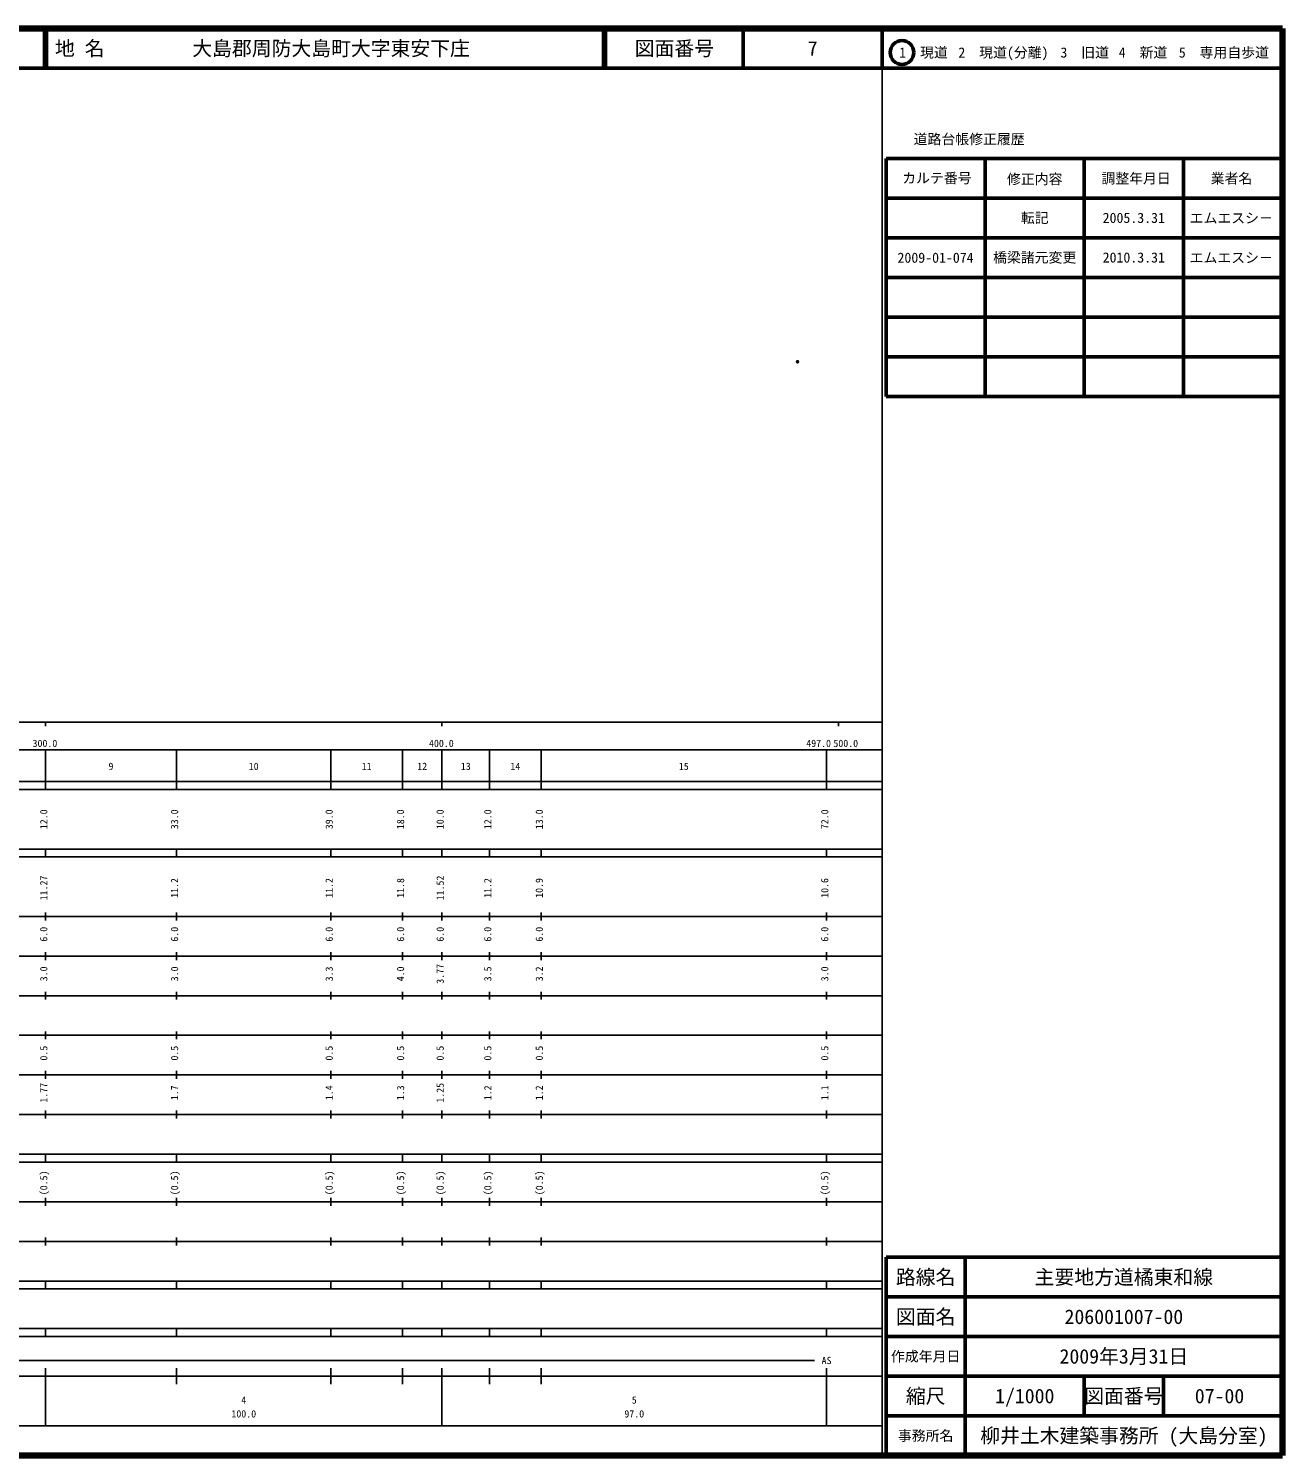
# Model space of a CAD drawing. Units: millimetres on the paper. Extents: x 40 to 680, y 20 to 380.
# Drawn here: x 363.7 to 680, y 20 to 380 of the extents above; entities that cross this region are included whole.
import ezdxf
from ezdxf.enums import TextEntityAlignment as Align

# ---------------------------------------------------------------- set-up
doc = ezdxf.new("R2010")
doc.units = ezdxf.units.MM
doc.header["$PDMODE"] = 32
doc.header["$PDSIZE"] = 0.5
doc.layers.add('M-OTRS', color=6, linetype='Continuous')
doc.layers.add('M-TTL-TXT', color=7, linetype='Continuous')
for name, color, linetype, lineweight in [('M-TTL', 2, 'Continuous', 140), ('M-TTL-BAND', 7, 'Continuous', 25), ('M-TTL-FRAM', 2, 'Continuous', 50), ('M-TTL-LINE', 7, 'Continuous', 50)]:
    doc.layers.add(name, color=color, linetype=linetype, lineweight=lineweight)
doc.styles.add('ＭＳ ゴシック', font='')
doc.styles.get('ＭＳ ゴシック').set_extended_font_data('MS Gothic')

msp = doc.modelspace()

# ---------------------------------------------------------------- linework, layer by layer
at = {"layer": 'M-OTRS'}
msp.add_point((557.687, 295.951), dxfattribs=at)
at = {"layer": 'M-TTL'}
for p, q in [((680, 380), (40, 380)), ((680, 20), (680, 380)), ((40, 20), (680, 20))]:
    msp.add_line(p, q, dxfattribs=at)
at = {"layer": 'M-TTL-BAND'}
for p, q in [((579, 20), (579, 370)), ((40, 205), (579, 205)), ((368, 205), (368, 204)), ((468, 205), (468, 204)), ((568, 205), (568, 204)), ((68, 198), (579, 198)), ((368, 188), (368, 198)), ((401, 188), (401, 198)), ((440, 188), (440, 198)), ((458, 188), (458, 198)), ((468, 188), (468, 198)), ((480, 188), (480, 198)), ((493, 188), (493, 198)), ((565, 188), (565, 198)), ((40, 190), (579, 190)), ((40, 188), (579, 188)), ((40, 173), (579, 173)), ((368, 171), (368, 173)), ((401, 171), (401, 173)), ((440, 171), (440, 173)), ((458, 171), (458, 173)), ((468, 171), (468, 173)), ((480, 171), (480, 173)), ((493, 171), (493, 173)), ((565, 171), (565, 173)), ((40, 171), (579, 171)), ((40, 156), (579, 156)), ((368, 155), (368, 157)), ((401, 155), (401, 157)), ((440, 155), (440, 157)), ((458, 155), (458, 157)), ((468, 155), (468, 157)), ((480, 155), (480, 157)), ((493, 155), (493, 157)), ((565, 155), (565, 157)), ((46, 146), (579, 146)), ((368, 145), (368, 147)), ((401, 145), (401, 147)), ((440, 145), (440, 147)), ((458, 145), (458, 147)), ((468, 145), (468, 147)), ((480, 145), (480, 147)), ((493, 145), (493, 147)), ((565, 145), (565, 147)), ((368, 135), (368, 137)), ((401, 135), (401, 137)), ((440, 135), (440, 137)), ((458, 135), (458, 137)), ((468, 135), (468, 137)), ((480, 135), (480, 137)), ((493, 135), (493, 137)), ((565, 135), (565, 137)), ((52, 136), (579, 136)), ((46, 126), (579, 126)), ((368, 125), (368, 127)), ((401, 125), (401, 127)), ((440, 125), (440, 127)), ((458, 125), (458, 127)), ((468, 125), (468, 127)), ((480, 125), (480, 127)), ((493, 125), (493, 127)), ((565, 125), (565, 127)), ((52, 116), (579, 116)), ((368, 115), (368, 117)), ((401, 115), (401, 117)), ((440, 115), (440, 117)), ((458, 115), (458, 117)), ((468, 115), (468, 117)), ((480, 115), (480, 117)), ((493, 115), (493, 117)), ((565, 115), (565, 117)), ((46, 106), (579, 106)), ((368, 105), (368, 107)), ((401, 105), (401, 107)), ((440, 105), (440, 107)), ((458, 105), (458, 107)), ((468, 105), (468, 107)), ((480, 105), (480, 107)), ((493, 105), (493, 107)), ((565, 105), (565, 107)), ((40, 96), (579, 96)), ((40, 94), (579, 94)), ((368, 94), (368, 96)), ((401, 94), (401, 96)), ((440, 94), (440, 96)), ((458, 94), (458, 96)), ((468, 94), (468, 96)), ((480, 94), (480, 96)), ((493, 94), (493, 96)), ((565, 94), (565, 96)), ((49, 84), (579, 84)), ((368, 83), (368, 85)), ((401, 83), (401, 85)), ((440, 83), (440, 85)), ((458, 83), (458, 85)), ((468, 83), (468, 85)), ((480, 83), (480, 85)), ((493, 83), (493, 85)), ((565, 83), (565, 85)), ((40, 74), (579, 74)), ((368, 73), (368, 75)), ((401, 73), (401, 75)), ((440, 73), (440, 75)), ((458, 73), (458, 75)), ((468, 73), (468, 75)), ((480, 73), (480, 75)), ((493, 73), (493, 75)), ((565, 73), (565, 75)), ((40, 64), (579, 64)), ((40, 62), (579, 62)), ((368, 62), (368, 64)), ((401, 62), (401, 64)), ((440, 62), (440, 64)), ((458, 62), (458, 64)), ((468, 62), (468, 64)), ((480, 62), (480, 64)), ((493, 62), (493, 64)), ((565, 62), (565, 64)), ((40, 52), (579, 52)), ((368, 50), (368, 52)), ((401, 50), (401, 52)), ((440, 50), (440, 52)), ((458, 50), (458, 52)), ((468, 50), (468, 52)), ((480, 50), (480, 52)), ((493, 50), (493, 52)), ((565, 50), (565, 52)), ((40, 50), (579, 50)), ((71, 44), (562, 44)), ((40, 40), (579, 40)), ((368, 27.5), (368, 42)), ((401, 38), (401, 42)), ((440, 38), (440, 42)), ((458, 38), (458, 42)), ((468, 27.5), (468, 42)), ((480, 38), (480, 42)), ((493, 38), (493, 42)), ((565, 27.5), (565, 42)), ((68, 27.5), (579, 27.5))]:
    msp.add_line(p, q, dxfattribs=at)
at = {"layer": 'M-TTL-FRAM'}
for p, q in [((580, 347.197), (580, 287.197)), ((580, 347.197), (680, 347.197)), ((580, 287.197), (680, 287.197)), ((680, 70), (580, 70)), ((580, 70), (580, 20))]:
    msp.add_line(p, q, dxfattribs=at)
at = {"layer": 'M-TTL-LINE'}
for p, q in [((367.75, 380), (367.75, 370)), ((368.25, 380), (368.25, 370)), ((508.747, 380), (508.747, 370)), ((509.247, 380), (509.247, 370)), ((543.997, 380), (543.997, 370)), ((579, 380), (579, 370)), ((40, 370), (680, 370)), ((605, 347.197), (605, 287.197)), ((630, 347.197), (630, 287.197)), ((655, 347.197), (655, 287.197)), ((580, 337.197), (680, 337.197)), ((580, 327.197), (680, 327.197)), ((580, 317.197), (680, 317.197)), ((580, 307.197), (680, 307.197)), ((580, 297.197), (680, 297.197)), ((600, 70), (600, 20)), ((680, 60), (580, 60)), ((680, 50), (580, 50)), ((680, 40), (580, 40)), ((630, 40), (630, 30)), ((650, 40), (650, 30)), ((680, 30), (580, 30))]:
    msp.add_line(p, q, dxfattribs=at)
msp.add_circle((584.031, 373.958), 3, dxfattribs=at)

# ---------------------------------------------------------------- texts
at = {"layer": 'M-TTL-BAND', "style": 'ＭＳ ゴシック'}
for s, p in [('300.0', (367.844, 198.195)), ('400.0', (467.844, 198.195)), ('497.0', (563, 198.195)), ('500.0', (569.844, 198.195)), ('9', (384.5, 192.405)), ('10', (420.5, 192.405)), ('11', (449, 192.405)), ('12', (463, 192.405)), ('13', (474, 192.405)), ('14', (486.5, 192.405)), ('15', (529, 192.405)), ('AS', (565, 42.5)), ('4', (418, 32.523)), ('5', (516.5, 32.523)), ('100.0', (418, 29.033)), ('97.0', (516.5, 29.033))]:
    msp.add_text(s, height=1.833, dxfattribs=at).set_placement(p, align=Align.BOTTOM_CENTER)
for s, p in [('12.0', (369, 180.5)), ('33.0', (402, 180.5)), ('39.0', (441, 180.5)), ('18.0', (459, 180.5)), ('10.0', (469, 180.5)), ('12.0', (481, 180.5)), ('13.0', (494, 180.5)), ('72.0', (566, 180.5)), ('11.27', (369, 163.174)), ('11.52', (469, 163.174)), ('11.2', (402, 163.174)), ('11.2', (441, 163.174)), ('11.8', (459, 163.174)), ('11.2', (481, 163.174)), ('10.9', (494, 163.174)), ('10.6', (566, 163.174)), ('6.0', (369, 151.5)), ('6.0', (402, 151.5)), ('6.0', (441, 151.5)), ('6.0', (459, 151.5)), ('6.0', (469, 151.5)), ('6.0', (481, 151.5)), ('6.0', (494, 151.5)), ('6.0', (566, 151.5)), ('3.0', (369, 141.5)), ('3.0', (402, 141.5)), ('3.3', (441, 141.5)), ('4.0', (459, 141.5)), ('3.77', (469, 141.5)), ('3.5', (481, 141.5)), ('3.2', (494, 141.5)), ('3.0', (566, 141.5)), ('0.5', (369, 121.5)), ('0.5', (402, 121.5)), ('0.5', (441, 121.5)), ('0.5', (459, 121.5)), ('0.5', (469, 121.5)), ('0.5', (481, 121.5)), ('0.5', (494, 121.5)), ('0.5', (566, 121.5)), ('1.77', (369, 111.5)), ('1.7', (402, 111.5)), ('1.4', (441, 111.5)), ('1.3', (459, 111.5)), ('1.25', (469, 111.5)), ('1.2', (481, 111.5)), ('1.2', (494, 111.5)), ('1.1', (566, 111.5)), ('(0.5)', (369, 88.764)), ('(0.5)', (402, 88.764)), ('(0.5)', (441, 88.764)), ('(0.5)', (459, 88.764)), ('(0.5)', (469, 88.764)), ('(0.5)', (481, 88.764)), ('(0.5)', (494, 88.764)), ('(0.5)', (566, 88.764))]:
    msp.add_text(s, height=1.833, rotation=90, dxfattribs=at).set_placement(p, align=Align.BOTTOM_CENTER)
at = {"layer": 'M-TTL-TXT', "style": 'ＭＳ ゴシック'}
for s, p in [('地 名', (370.38, 375)), ('大島郡周防大島町大字東安下庄', (405.024, 375))]:
    msp.add_text(s, height=3.666, dxfattribs=at).set_placement(p, align=Align.MIDDLE_LEFT)
for s, height, p in [('図面番号', 3.666, (526.622, 375)), ('7', 3.666, (561.497, 375)), ('1\u3000現道', 2.566, (589.448, 373.958)), ('2\u3000現道(分離)', 2.566, (609.619, 373.958)), ('3\u3000旧道', 2.566, (630.121, 373.958)), ('4\u3000新道', 2.566, (644.824, 373.958)), ('5\u3000専用自歩道', 2.566, (665.228, 373.958)), ('道路台帳修正履歴', 2.566, (600.968, 352.113)), ('カルテ番号', 2.566, (592.839, 342.277)), ('修正内容', 2.566, (617.509, 342.023)), ('調整年月日', 2.566, (643.089, 342.197)), ('業者名', 2.566, (667.134, 342.197)), ('転記', 2.566, (617.5, 332.245)), ('2005.3.31', 2.566, (642.5, 332.245)), ('エムエスシ－', 2.566, (667.077, 332.189)), ('2009-01-074', 2.566, (592.5, 322.189)), ('橋梁諸元変更', 2.566, (617.5, 322.245)), ('2010.3.31', 2.566, (642.5, 322.245)), ('エムエスシ－', 2.566, (667.077, 322.189)), ('路線名', 3.666, (590, 65)), ('路線名', 3.666, (590, 65)), ('主要地方道橘東和線', 3.666, (640, 65)), ('図面名', 3.666, (590, 55)), ('図面名', 3.666, (590, 55)), ('206001007-00', 3.666, (640, 55)), ('2009年3月31日', 3.666, (640, 45)), ('作成年月日', 2.566, (590, 45)), ('作成年月日', 2.566, (590, 45)), ('縮尺', 3.666, (590, 35)), ('縮尺', 3.666, (590, 35)), ('1/1000', 3.666, (615, 35)), ('図面番号', 3.666, (640, 35)), ('図面番号', 3.666, (640, 35)), ('07-00', 3.666, (664.125, 35)), ('事務所名', 2.566, (590, 25)), ('事務所名', 2.566, (590, 25)), ('柳井土木建築事務所 (大島分室)', 3.666, (640, 25))]:
    msp.add_text(s, height=height, dxfattribs=at).set_placement(p, align=Align.MIDDLE_CENTER)

doc.saveas('drawing.dxf')
